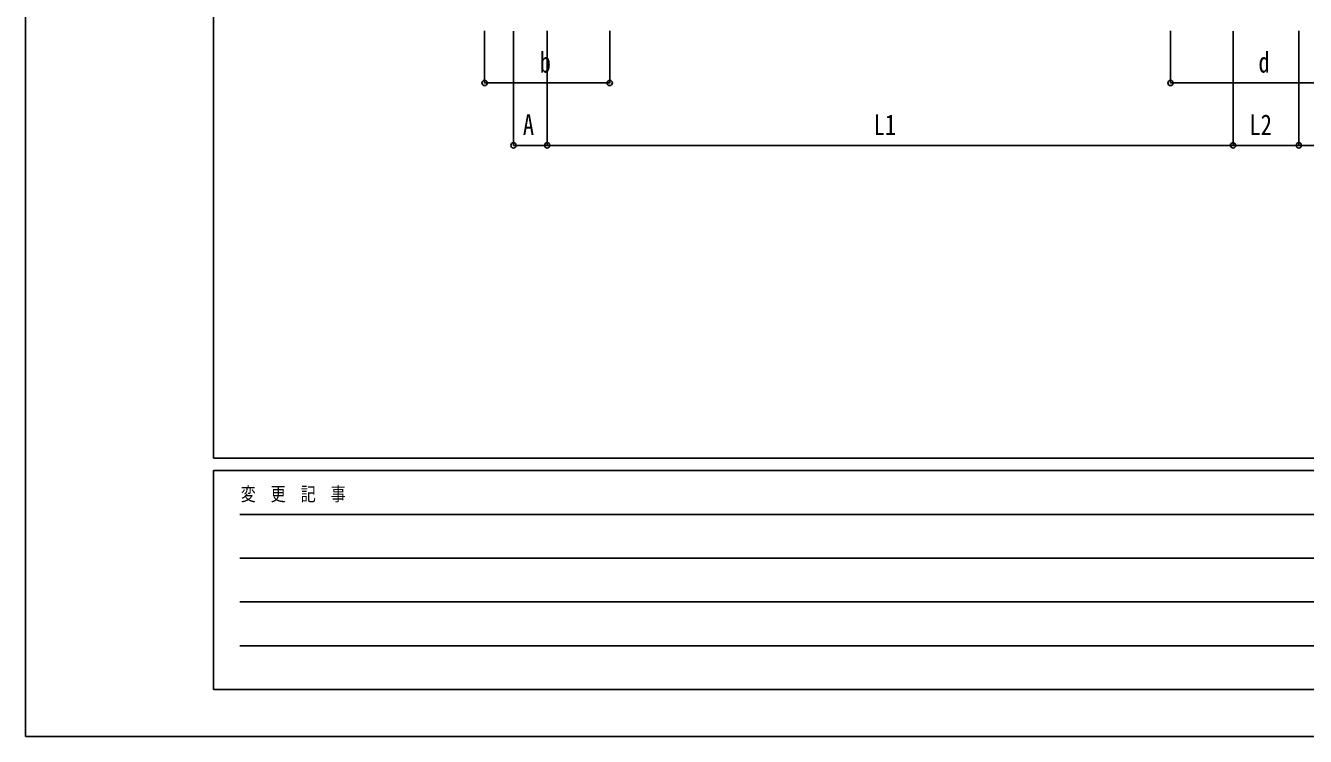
# Model space of a CAD drawing. Units: millimetres, scale not verified. Extents: x -12615 to 12615, y -8909 to 8911.
# Drawn here: x -12615 to -6480, y -8909 to -5499 of the extents above; entities that cross this region are included whole.
import ezdxf
from ezdxf.enums import TextEntityAlignment as Align

# ---------------------------------------------------------------- set-up
doc = ezdxf.new("R2010")
doc.units = ezdxf.units.MM
doc.header["$LTSCALE"] = 50
doc.layers.add('0-6_YKK_D', color=6, linetype='Continuous')
doc.layers.add('0-7_YKK_ZWAK', color=7, linetype='Continuous')
doc.styles.add('ＭＳ ゴシック', font='')
doc.styles.get('ＭＳ ゴシック').set_extended_font_data('MS Gothic')

msp = doc.modelspace()

# ---------------------------------------------------------------- linework, layer by layer
at = {"layer": '0-6_YKK_D'}
for p, q in [((-10414.54, -5524.4), (-10414.54, -5775.4)), ((-10275.79, -5526.4), (-10275.79, -6075.4)), ((-10114.54, -5525.4), (-10114.54, -6075.4)), ((-10114.54, -5525.4), (-10114.54, -6075.4)), ((-9814.54, -5524.4), (-9814.54, -5775.4)), ((-7126.79, -5524.4), (-7126.79, -5775.4)), ((-6826.79, -5526.4), (-6826.79, -6075.4)), ((-6826.79, -5526.4), (-6826.79, -6075.4)), ((-6511.79, -5525.4), (-6511.79, -6075.4)), ((-6511.79, -5525.4), (-6511.79, -6075.4)), ((-10414.54, -5774.4), (-9814.54, -5774.4)), ((-7126.79, -5774.4), (-6211.79, -5774.4)), ((-10275.79, -6074.4), (-10114.54, -6074.4)), ((-10114.54, -6074.4), (-6826.79, -6074.4)), ((-6826.79, -6074.4), (-6511.79, -6074.4)), ((-6511.79, -6074.4), (-3223.79, -6074.4))]:
    msp.add_line(p, q, dxfattribs=at)
for centre in [(-10414.54, -5774.4), (-9814.54, -5774.4), (-7126.79, -5774.4), (-10275.79, -6074.4), (-10114.54, -6074.4), (-10114.54, -6074.4), (-6826.79, -6074.4), (-6826.79, -6074.4), (-6511.79, -6074.4), (-6511.79, -6074.4)]:
    msp.add_circle(centre, 12.75, dxfattribs=at)
at = {"layer": '0-7_YKK_ZWAK'}
for p, q in [((-11714.54, -7574.4), (-11714.54, 8325.6)), ((11685.46, -7574.4), (-11714.54, -7574.4)), ((-3914.54, -7634.4), (-11714.54, -7634.4)), ((-11714.54, -8684.4), (-11714.54, -7634.4)), ((-11587.04, -7844.4), (-4064.54, -7844.4)), ((-11587.04, -8054.4), (-4064.54, -8054.4)), ((-11587.04, -8264.4), (-4064.54, -8264.4)), ((-11587.04, -8474.4), (-4064.54, -8474.4)), ((-11714.54, -8684.4), (-3914.54, -8684.4))]:
    msp.add_line(p, q, dxfattribs=at)
msp.add_lwpolyline([(-12614.6, -8909.4), (12615.4, -8909.4), (12615.4, 8910.6), (-12614.6, 8910.6)], close=True, dxfattribs=at)

# ---------------------------------------------------------------- texts
at = {"layer": '0-6_YKK_D', "style": 'ＭＳ ゴシック', "width": 0.8}
for s, p in [('b', (-10150.54, -5754.4)), ('d', (-6705.29, -5754.4)), ('A', (-10231.17, -6054.4)), ('L1', (-8549.87, -6054.4)), ('L2', (-6748.49, -6054.4))]:
    msp.add_text(s, height=98.97, dxfattribs=at).set_placement(p, align=Align.BOTTOM_LEFT)
at = {"layer": '0-7_YKK_ZWAK', "style": 'ＭＳ ゴシック', "width": 0.8}
msp.add_text('変  更  記  事', height=65.98, dxfattribs=at).set_placement((-11583.53, -7799.4), align=Align.BOTTOM_LEFT)

doc.saveas('drawing.dxf')
